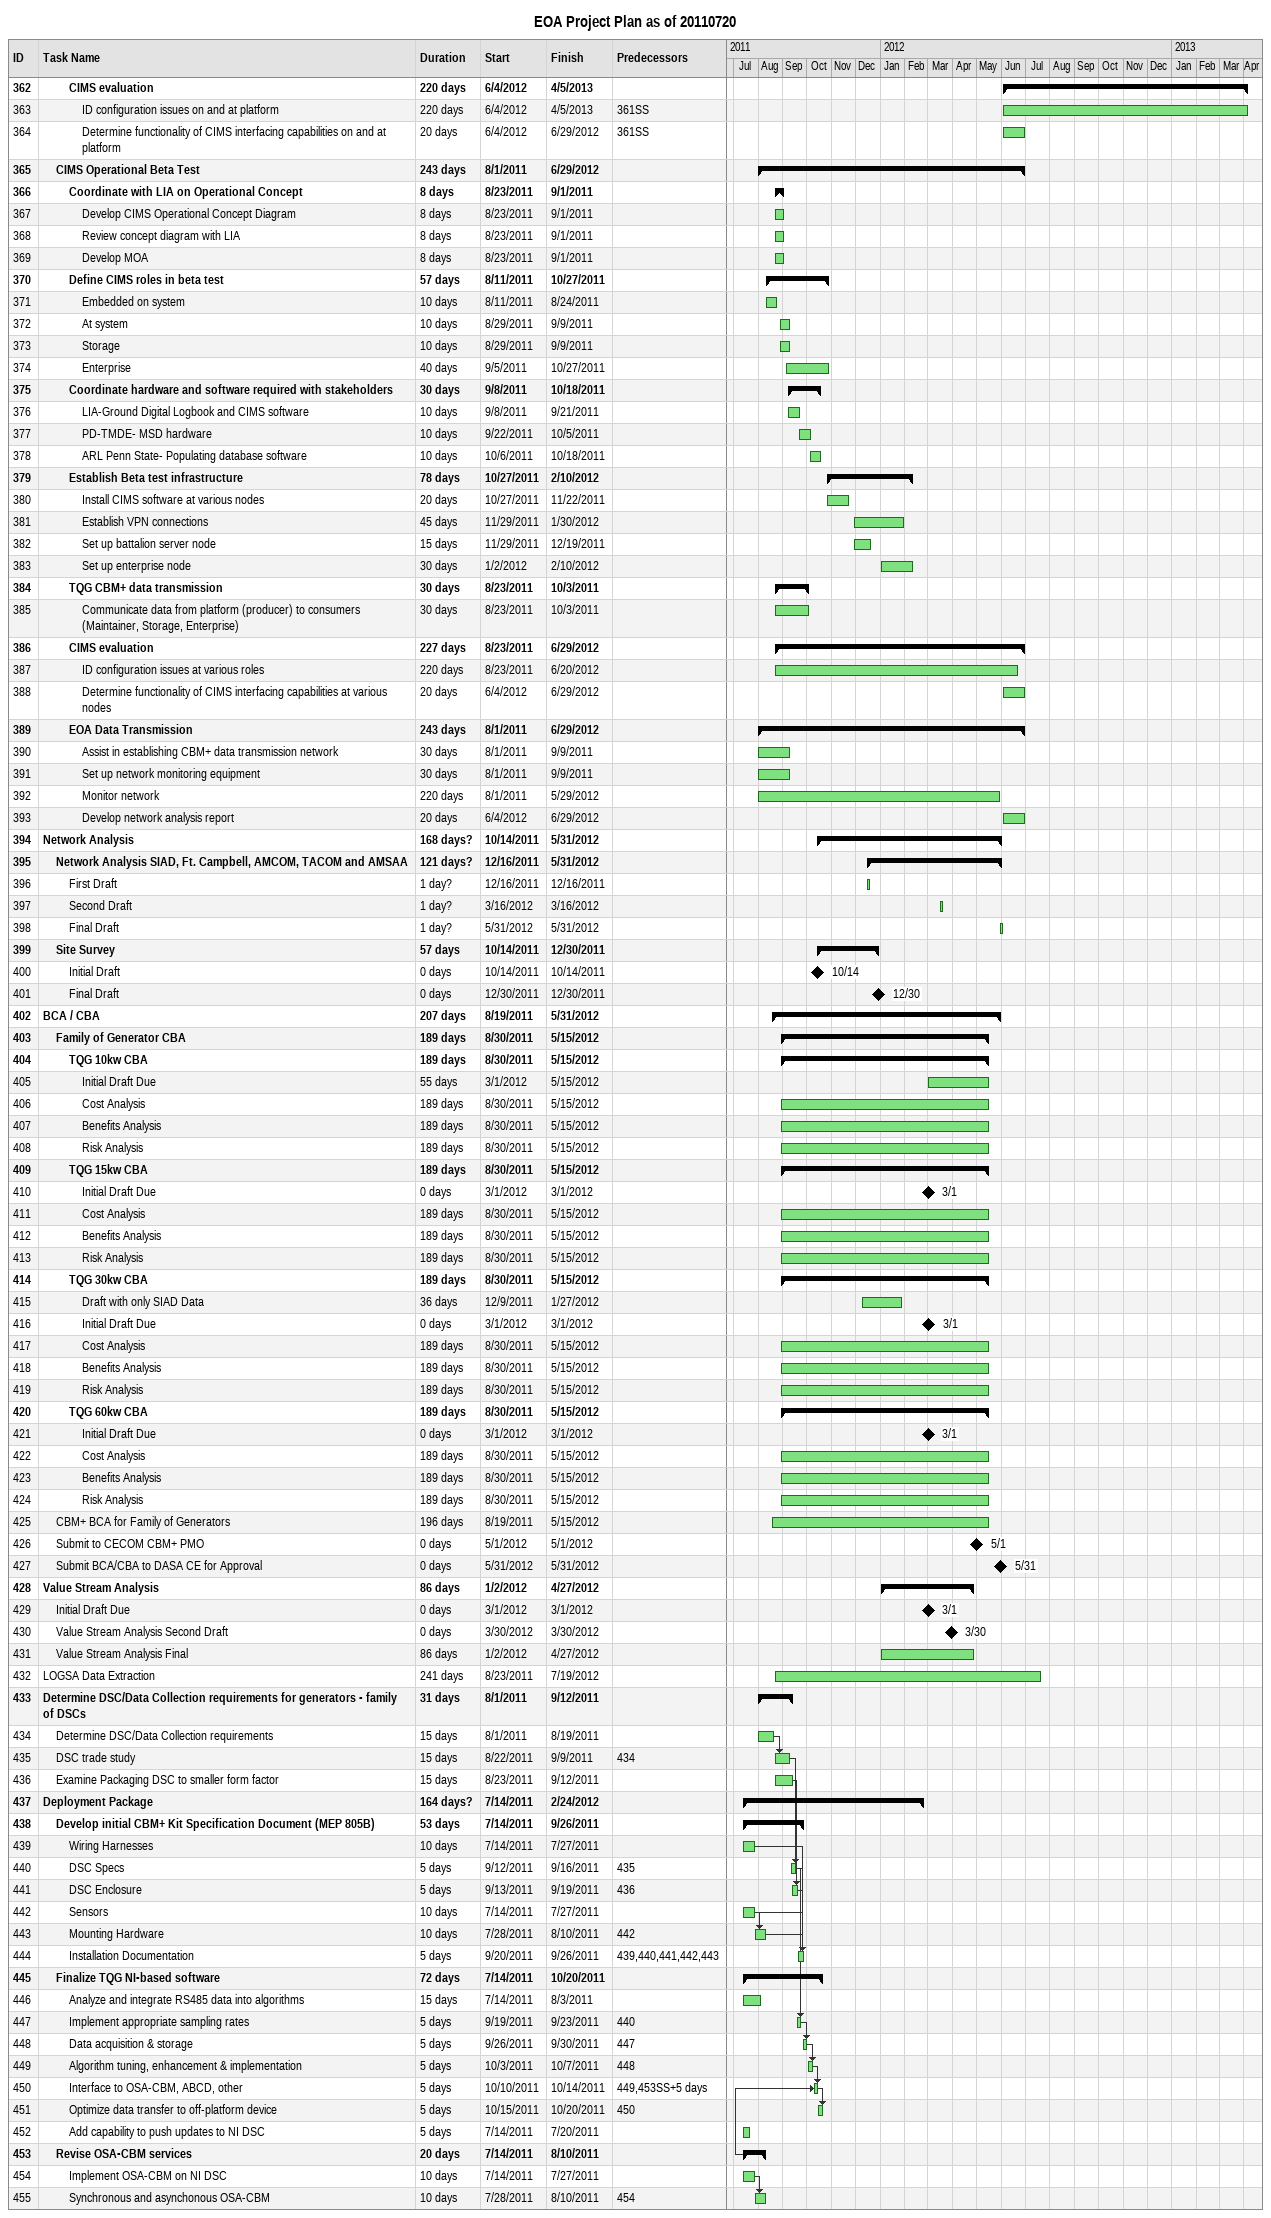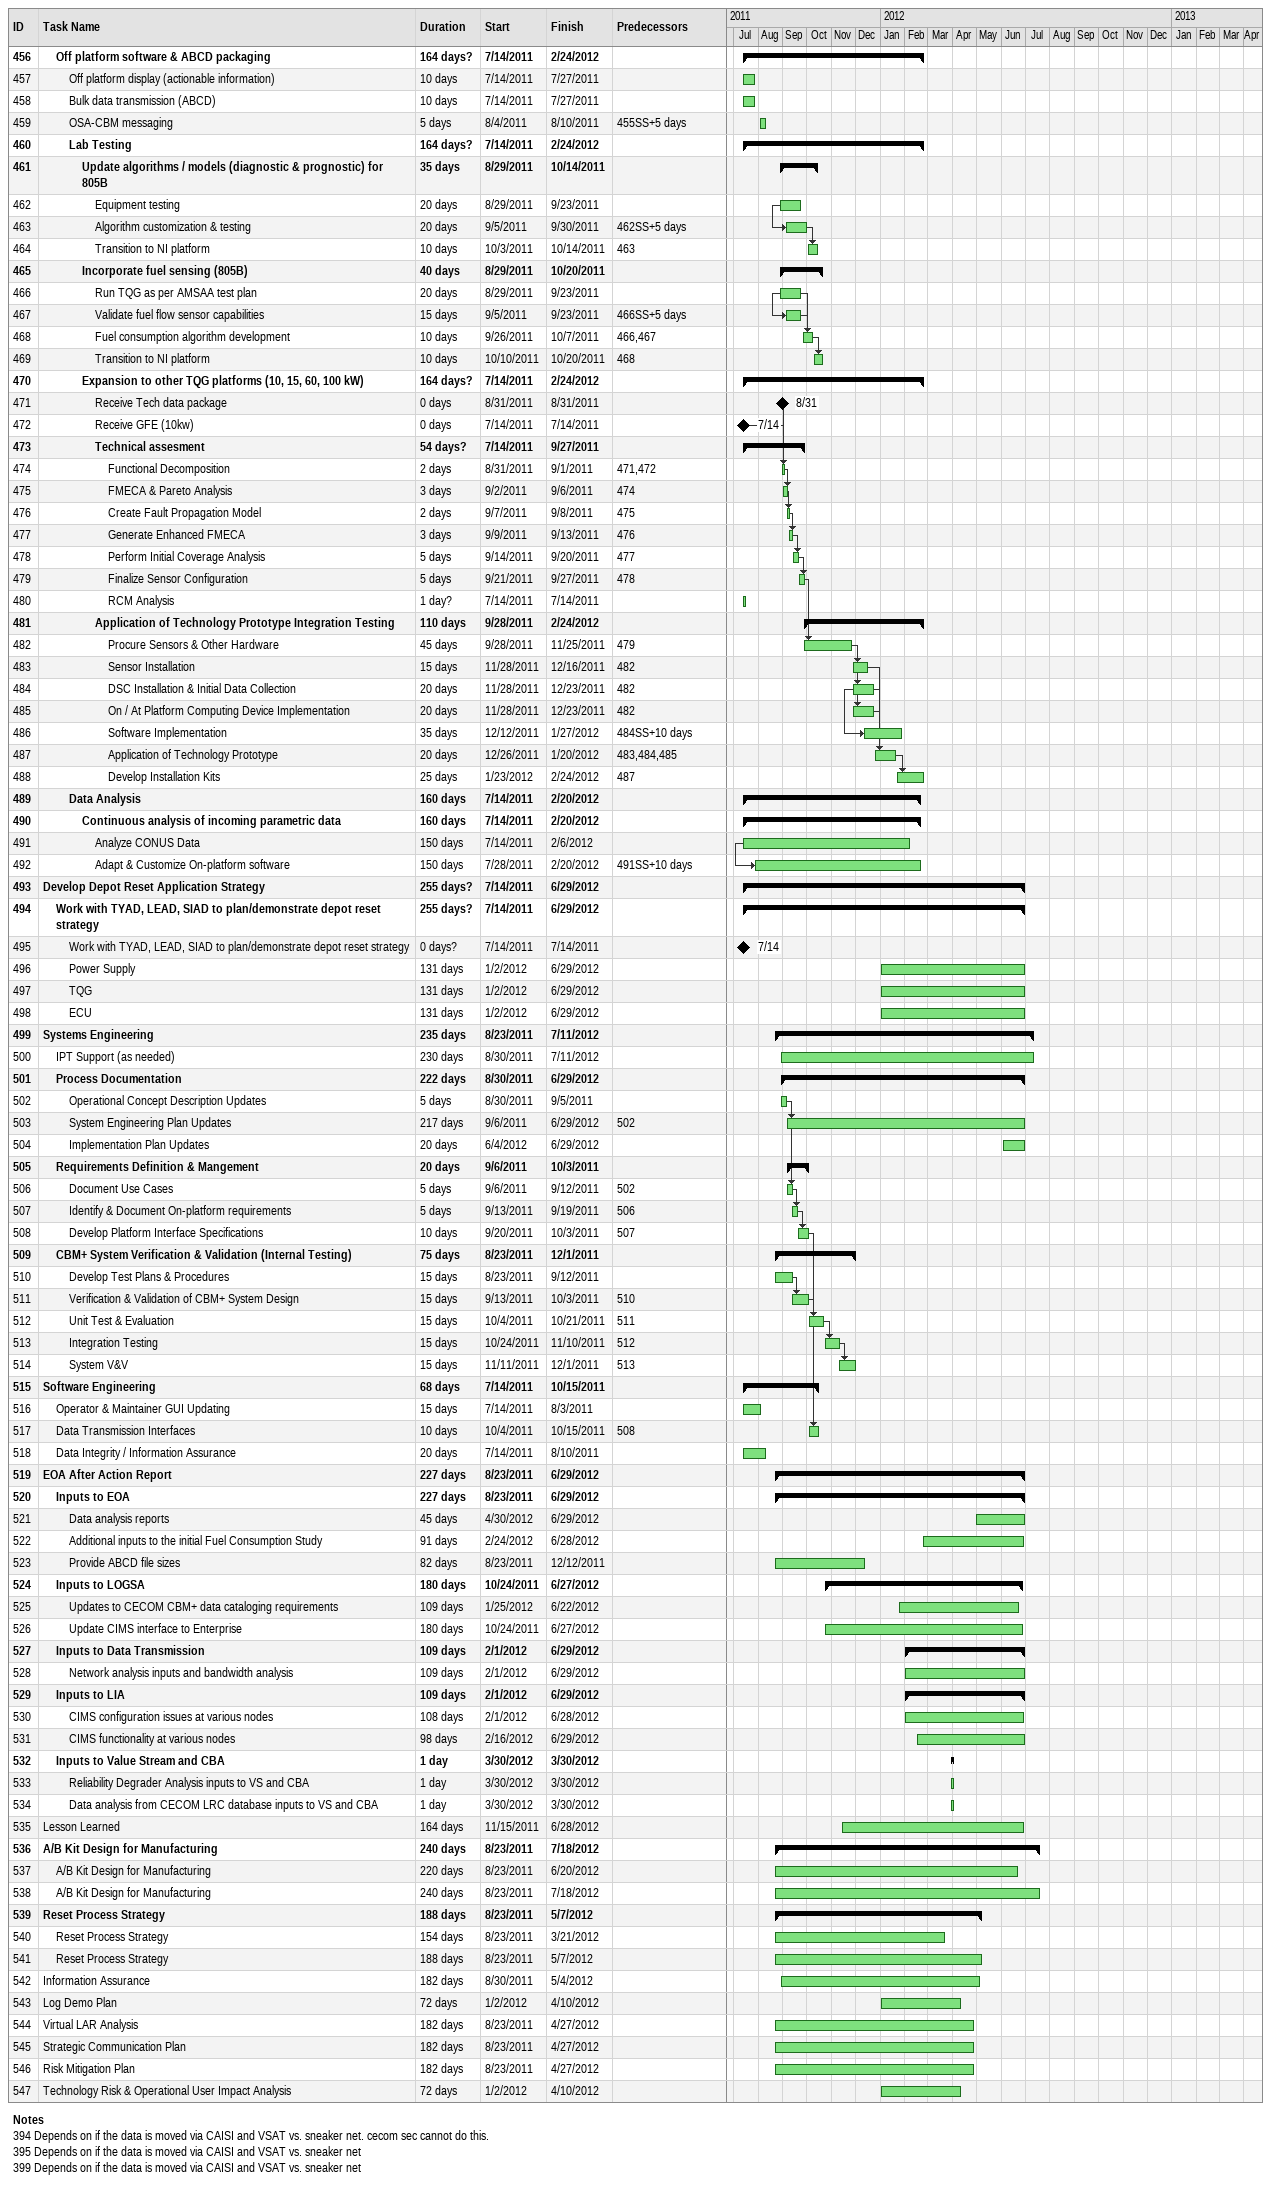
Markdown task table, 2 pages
EOA Project Plan as of 20110720

| ID | Level | Task | Duration | Start | Finish | Predecessors |
|---|---|---|---|---|---|---|
| 362 | 3 | **CIMS evaluation** | 220d | 2012-06-04 | 2013-04-05 |  |
| 363 | 4 | ID configuration issues on and at platform | 220d | 2012-06-04 | 2013-04-05 | 361SS |
| 364 | 4 | Determine functionality of CIMS interfacing capabilities on and at platform | 20d | 2012-06-04 | 2012-06-29 | 361SS |
| 365 | 2 | **CIMS Operational Beta Test** | 243d | 2011-08-01 | 2012-06-29 |  |
| 366 | 3 | **Coordinate with LIA on Operational Concept** | 8d | 2011-08-23 | 2011-09-01 |  |
| 367 | 4 | Develop CIMS Operational Concept Diagram | 8d | 2011-08-23 | 2011-09-01 |  |
| 368 | 4 | Review concept diagram with LIA | 8d | 2011-08-23 | 2011-09-01 |  |
| 369 | 4 | Develop MOA | 8d | 2011-08-23 | 2011-09-01 |  |
| 370 | 3 | **Define CIMS roles in beta test** | 57d | 2011-08-11 | 2011-10-27 |  |
| 371 | 4 | Embedded on system | 10d | 2011-08-11 | 2011-08-24 |  |
| 372 | 4 | At system | 10d | 2011-08-29 | 2011-09-09 |  |
| 373 | 4 | Storage | 10d | 2011-08-29 | 2011-09-09 |  |
| 374 | 4 | Enterprise | 40d | 2011-09-05 | 2011-10-27 |  |
| 375 | 3 | **Coordinate hardware and software required with stakeholders** | 30d | 2011-09-08 | 2011-10-18 |  |
| 376 | 4 | LIA-Ground Digital Logbook and CIMS software | 10d | 2011-09-08 | 2011-09-21 |  |
| 377 | 4 | PD-TMDE- MSD hardware | 10d | 2011-09-22 | 2011-10-05 |  |
| 378 | 4 | ARL Penn State- Populating database software | 10d | 2011-10-06 | 2011-10-18 |  |
| 379 | 3 | **Establish Beta test infrastructure** | 78d | 2011-10-27 | 2012-02-10 |  |
| 380 | 4 | Install CIMS software at various nodes | 20d | 2011-10-27 | 2011-11-22 |  |
| 381 | 4 | Establish VPN connections | 45d | 2011-11-29 | 2012-01-30 |  |
| 382 | 4 | Set up battalion server node | 15d | 2011-11-29 | 2011-12-19 |  |
| 383 | 4 | Set up enterprise node | 30d | 2012-01-02 | 2012-02-10 |  |
| 384 | 3 | **TQG CBM+ data transmission** | 30d | 2011-08-23 | 2011-10-03 |  |
| 385 | 4 | Communicate data from platform (producer) to consumers (Maintainer, Storage, Enterprise) | 30d | 2011-08-23 | 2011-10-03 |  |
| 386 | 3 | **CIMS evaluation** | 227d | 2011-08-23 | 2012-06-29 |  |
| 387 | 4 | ID configuration issues at various roles | 220d | 2011-08-23 | 2012-06-20 |  |
| 388 | 4 | Determine functionality of CIMS interfacing capabilities at various nodes | 20d | 2012-06-04 | 2012-06-29 |  |
| 389 | 3 | **EOA Data Transmission** | 243d | 2011-08-01 | 2012-06-29 |  |
| 390 | 4 | Assist in establishing CBM+ data transmission network | 30d | 2011-08-01 | 2011-09-09 |  |
| 391 | 4 | Set up network monitoring equipment | 30d | 2011-08-01 | 2011-09-09 |  |
| 392 | 4 | Monitor network | 220d | 2011-08-01 | 2012-05-29 |  |
| 393 | 4 | Develop network analysis report | 20d | 2012-06-04 | 2012-06-29 |  |
| 394 | 1 | **Network Analysis** | 168d? | 2011-10-14 | 2012-05-31 |  |
| 395 | 2 | **Network Analysis SIAD, Ft. Campbell, AMCOM, TACOM and AMSAA** | 121d? | 2011-12-16 | 2012-05-31 |  |
| 396 | 3 | First Draft | 1d? | 2011-12-16 | 2011-12-16 |  |
| 397 | 3 | Second Draft | 1d? | 2012-03-16 | 2012-03-16 |  |
| 398 | 3 | Final Draft | 1d? | 2012-05-31 | 2012-05-31 |  |
| 399 | 2 | **Site Survey** | 57d | 2011-10-14 | 2011-12-30 |  |
| 400 | 3 | Initial Draft | 0d | 2011-10-14 | 2011-10-14 |  |
| 401 | 3 | Final Draft | 0d | 2011-12-30 | 2011-12-30 |  |
| 402 | 1 | **BCA / CBA** | 207d | 2011-08-19 | 2012-05-31 |  |
| 403 | 2 | **Family of Generator CBA** | 189d | 2011-08-30 | 2012-05-15 |  |
| 404 | 3 | **TQG 10kw CBA** | 189d | 2011-08-30 | 2012-05-15 |  |
| 405 | 4 | Initial Draft Due | 55d | 2012-03-01 | 2012-05-15 |  |
| 406 | 4 | Cost Analysis | 189d | 2011-08-30 | 2012-05-15 |  |
| 407 | 4 | Benefits Analysis | 189d | 2011-08-30 | 2012-05-15 |  |
| 408 | 4 | Risk Analysis | 189d | 2011-08-30 | 2012-05-15 |  |
| 409 | 3 | **TQG 15kw CBA** | 189d | 2011-08-30 | 2012-05-15 |  |
| 410 | 4 | Initial Draft Due | 0d | 2012-03-01 | 2012-03-01 |  |
| 411 | 4 | Cost Analysis | 189d | 2011-08-30 | 2012-05-15 |  |
| 412 | 4 | Benefits Analysis | 189d | 2011-08-30 | 2012-05-15 |  |
| 413 | 4 | Risk Analysis | 189d | 2011-08-30 | 2012-05-15 |  |
| 414 | 3 | **TQG 30kw CBA** | 189d | 2011-08-30 | 2012-05-15 |  |
| 415 | 4 | Draft with only SIAD Data | 36d | 2011-12-09 | 2012-01-27 |  |
| 416 | 4 | Initial Draft Due | 0d | 2012-03-01 | 2012-03-01 |  |
| 417 | 4 | Cost Analysis | 189d | 2011-08-30 | 2012-05-15 |  |
| 418 | 4 | Benefits Analysis | 189d | 2011-08-30 | 2012-05-15 |  |
| 419 | 4 | Risk Analysis | 189d | 2011-08-30 | 2012-05-15 |  |
| 420 | 3 | **TQG 60kw CBA** | 189d | 2011-08-30 | 2012-05-15 |  |
| 421 | 4 | Initial Draft Due | 0d | 2012-03-01 | 2012-03-01 |  |
| 422 | 4 | Cost Analysis | 189d | 2011-08-30 | 2012-05-15 |  |
| 423 | 4 | Benefits Analysis | 189d | 2011-08-30 | 2012-05-15 |  |
| 424 | 4 | Risk Analysis | 189d | 2011-08-30 | 2012-05-15 |  |
| 425 | 2 | CBM+ BCA for Family of Generators | 196d | 2011-08-19 | 2012-05-15 |  |
| 426 | 2 | Submit to CECOM CBM+ PMO | 0d | 2012-05-01 | 2012-05-01 |  |
| 427 | 2 | Submit BCA/CBA to DASA CE for Approval | 0d | 2012-05-31 | 2012-05-31 |  |
| 428 | 1 | **Value Stream Analysis** | 86d | 2012-01-02 | 2012-04-27 |  |
| 429 | 2 | Initial Draft Due | 0d | 2012-03-01 | 2012-03-01 |  |
| 430 | 2 | Value Stream Analysis Second Draft | 0d | 2012-03-30 | 2012-03-30 |  |
| 431 | 2 | Value Stream Analysis Final | 86d | 2012-01-02 | 2012-04-27 |  |
| 432 | 1 | LOGSA Data Extraction | 241d | 2011-08-23 | 2012-07-19 |  |
| 433 | 1 | **Determine DSC/Data Collection requirements for generators - family of DSCs** | 31d | 2011-08-01 | 2011-09-12 |  |
| 434 | 2 | Determine DSC/Data Collection requirements | 15d | 2011-08-01 | 2011-08-19 |  |
| 435 | 2 | DSC trade study | 15d | 2011-08-22 | 2011-09-09 | 434 |
| 436 | 2 | Examine Packaging DSC to smaller form factor | 15d | 2011-08-23 | 2011-09-12 |  |
| 437 | 1 | **Deployment Package** | 164d? | 2011-07-14 | 2012-02-24 |  |
| 438 | 2 | **Develop initial CBM+ Kit Specification Document (MEP 805B)** | 53d | 2011-07-14 | 2011-09-26 |  |
| 439 | 3 | Wiring Harnesses | 10d | 2011-07-14 | 2011-07-27 |  |
| 440 | 3 | DSC Specs | 5d | 2011-09-12 | 2011-09-16 | 435 |
| 441 | 3 | DSC Enclosure | 5d | 2011-09-13 | 2011-09-19 | 436 |
| 442 | 3 | Sensors | 10d | 2011-07-14 | 2011-07-27 |  |
| 443 | 3 | Mounting Hardware | 10d | 2011-07-28 | 2011-08-10 | 442 |
| 444 | 3 | Installation Documentation | 5d | 2011-09-20 | 2011-09-26 | 439, 440, 441, 442, 443 |
| 445 | 2 | **Finalize TQG NI-based software** | 72d | 2011-07-14 | 2011-10-20 |  |
| 446 | 3 | Analyze and integrate RS485 data into algorithms | 15d | 2011-07-14 | 2011-08-03 |  |
| 447 | 3 | Implement appropriate sampling rates | 5d | 2011-09-19 | 2011-09-23 | 440 |
| 448 | 3 | Data acquisition & storage | 5d | 2011-09-26 | 2011-09-30 | 447 |
| 449 | 3 | Algorithm tuning, enhancement & implementation | 5d | 2011-10-03 | 2011-10-07 | 448 |
| 450 | 3 | Interface to OSA-CBM, ABCD, other | 5d | 2011-10-10 | 2011-10-14 | 449, 453SS+5d |
| 451 | 3 | Optimize data transfer to off-platform device | 5d | 2011-10-15 | 2011-10-20 | 450 |
| 452 | 3 | Add capability to push updates to NI DSC | 5d | 2011-07-14 | 2011-07-20 |  |
| 453 | 2 | **Revise OSA-CBM services** | 20d | 2011-07-14 | 2011-08-10 |  |
| 454 | 3 | Implement OSA-CBM on NI DSC | 10d | 2011-07-14 | 2011-07-27 |  |
| 455 | 3 | Synchronous and asynchonous OSA-CBM | 10d | 2011-07-28 | 2011-08-10 | 454 |
| 456 | 2 | **Off platform software & ABCD packaging** | 164d? | 2011-07-14 | 2012-02-24 |  |
| 457 | 3 | Off platform display (actionable information) | 10d | 2011-07-14 | 2011-07-27 |  |
| 458 | 3 | Bulk data transmission (ABCD) | 10d | 2011-07-14 | 2011-07-27 |  |
| 459 | 3 | OSA-CBM messaging | 5d | 2011-08-04 | 2011-08-10 | 455SS+5d |
| 460 | 3 | **Lab Testing** | 164d? | 2011-07-14 | 2012-02-24 |  |
| 461 | 4 | **Update algorithms / models (diagnostic & prognostic) for 805B** | 35d | 2011-08-29 | 2011-10-14 |  |
| 462 | 5 | Equipment testing | 20d | 2011-08-29 | 2011-09-23 |  |
| 463 | 5 | Algorithm customization & testing | 20d | 2011-09-05 | 2011-09-30 | 462SS+5d |
| 464 | 5 | Transition to NI platform | 10d | 2011-10-03 | 2011-10-14 | 463 |
| 465 | 4 | **Incorporate fuel sensing (805B)** | 40d | 2011-08-29 | 2011-10-20 |  |
| 466 | 5 | Run TQG as per AMSAA test plan | 20d | 2011-08-29 | 2011-09-23 |  |
| 467 | 5 | Validate fuel flow sensor capabilities | 15d | 2011-09-05 | 2011-09-23 | 466SS+5d |
| 468 | 5 | Fuel consumption algorithm development | 10d | 2011-09-26 | 2011-10-07 | 466, 467 |
| 469 | 5 | Transition to NI platform | 10d | 2011-10-10 | 2011-10-20 | 468 |
| 470 | 4 | **Expansion to other TQG platforms (10, 15, 60, 100 kW)** | 164d? | 2011-07-14 | 2012-02-24 |  |
| 471 | 5 | Receive Tech data package | 0d | 2011-08-31 | 2011-08-31 |  |
| 472 | 5 | Receive GFE (10kw) | 0d | 2011-07-14 | 2011-07-14 |  |
| 473 | 5 | **Technical assesment** | 54d? | 2011-07-14 | 2011-09-27 |  |
| 474 | 6 | Functional Decomposition | 2d | 2011-08-31 | 2011-09-01 | 471, 472 |
| 475 | 6 | FMECA & Pareto Analysis | 3d | 2011-09-02 | 2011-09-06 | 474 |
| 476 | 6 | Create Fault Propagation Model | 2d | 2011-09-07 | 2011-09-08 | 475 |
| 477 | 6 | Generate Enhanced FMECA | 3d | 2011-09-09 | 2011-09-13 | 476 |
| 478 | 6 | Perform Initial Coverage Analysis | 5d | 2011-09-14 | 2011-09-20 | 477 |
| 479 | 6 | Finalize Sensor Configuration | 5d | 2011-09-21 | 2011-09-27 | 478 |
| 480 | 6 | RCM Analysis | 1d? | 2011-07-14 | 2011-07-14 |  |
| 481 | 5 | **Application of Technology Prototype Integration Testing** | 110d | 2011-09-28 | 2012-02-24 |  |
| 482 | 6 | Procure Sensors & Other Hardware | 45d | 2011-09-28 | 2011-11-25 | 479 |
| 483 | 6 | Sensor Installation | 15d | 2011-11-28 | 2011-12-16 | 482 |
| 484 | 6 | DSC Installation & Initial Data Collection | 20d | 2011-11-28 | 2011-12-23 | 482 |
| 485 | 6 | On / At Platform Computing Device Implementation | 20d | 2011-11-28 | 2011-12-23 | 482 |
| 486 | 6 | Software Implementation | 35d | 2011-12-12 | 2012-01-27 | 484SS+10d |
| 487 | 6 | Application of Technology Prototype | 20d | 2011-12-26 | 2012-01-20 | 483, 484, 485 |
| 488 | 6 | Develop Installation Kits | 25d | 2012-01-23 | 2012-02-24 | 487 |
| 489 | 3 | **Data Analysis** | 160d | 2011-07-14 | 2012-02-20 |  |
| 490 | 4 | **Continuous analysis of incoming parametric data** | 160d | 2011-07-14 | 2012-02-20 |  |
| 491 | 5 | Analyze CONUS Data | 150d | 2011-07-14 | 2012-02-06 |  |
| 492 | 5 | Adapt & Customize On-platform software | 150d | 2011-07-28 | 2012-02-20 | 491SS+10d |
| 493 | 1 | **Develop Depot Reset Application Strategy** | 255d? | 2011-07-14 | 2012-06-29 |  |
| 494 | 2 | **Work with TYAD, LEAD, SIAD to plan/demonstrate depot reset strategy** | 255d? | 2011-07-14 | 2012-06-29 |  |
| 495 | 3 | Work with TYAD, LEAD, SIAD to plan/demonstrate depot reset strategy | 0d? | 2011-07-14 | 2011-07-14 |  |
| 496 | 3 | Power Supply | 131d | 2012-01-02 | 2012-06-29 |  |
| 497 | 3 | TQG | 131d | 2012-01-02 | 2012-06-29 |  |
| 498 | 3 | ECU | 131d | 2012-01-02 | 2012-06-29 |  |
| 499 | 1 | **Systems Engineering** | 235d | 2011-08-23 | 2012-07-11 |  |
| 500 | 2 | IPT Support (as needed) | 230d | 2011-08-30 | 2012-07-11 |  |
| 501 | 2 | **Process Documentation** | 222d | 2011-08-30 | 2012-06-29 |  |
| 502 | 3 | Operational Concept Description Updates | 5d | 2011-08-30 | 2011-09-05 |  |
| 503 | 3 | System Engineering Plan Updates | 217d | 2011-09-06 | 2012-06-29 | 502 |
| 504 | 3 | Implementation Plan Updates | 20d | 2012-06-04 | 2012-06-29 |  |
| 505 | 2 | **Requirements Definition & Mangement** | 20d | 2011-09-06 | 2011-10-03 |  |
| 506 | 3 | Document Use Cases | 5d | 2011-09-06 | 2011-09-12 | 502 |
| 507 | 3 | Identify & Document On-platform requirements | 5d | 2011-09-13 | 2011-09-19 | 506 |
| 508 | 3 | Develop Platform Interface Specifications | 10d | 2011-09-20 | 2011-10-03 | 507 |
| 509 | 2 | **CBM+ System Verification & Validation (Internal Testing)** | 75d | 2011-08-23 | 2011-12-01 |  |
| 510 | 3 | Develop Test Plans & Procedures | 15d | 2011-08-23 | 2011-09-12 |  |
| 511 | 3 | Verification & Validation of CBM+ System Design | 15d | 2011-09-13 | 2011-10-03 | 510 |
| 512 | 3 | Unit Test & Evaluation | 15d | 2011-10-04 | 2011-10-21 | 511 |
| 513 | 3 | Integration Testing | 15d | 2011-10-24 | 2011-11-10 | 512 |
| 514 | 3 | System V&V | 15d | 2011-11-11 | 2011-12-01 | 513 |
| 515 | 1 | **Software Engineering** | 68d | 2011-07-14 | 2011-10-15 |  |
| 516 | 2 | Operator & Maintainer GUI Updating | 15d | 2011-07-14 | 2011-08-03 |  |
| 517 | 2 | Data Transmission Interfaces | 10d | 2011-10-04 | 2011-10-15 | 508 |
| 518 | 2 | Data Integrity / Information Assurance | 20d | 2011-07-14 | 2011-08-10 |  |
| 519 | 1 | **EOA After Action Report** | 227d | 2011-08-23 | 2012-06-29 |  |
| 520 | 2 | **Inputs to EOA** | 227d | 2011-08-23 | 2012-06-29 |  |
| 521 | 3 | Data analysis reports | 45d | 2012-04-30 | 2012-06-29 |  |
| 522 | 3 | Additional inputs to the initial Fuel Consumption Study | 91d | 2012-02-24 | 2012-06-28 |  |
| 523 | 3 | Provide ABCD file sizes | 82d | 2011-08-23 | 2011-12-12 |  |
| 524 | 2 | **Inputs to LOGSA** | 180d | 2011-10-24 | 2012-06-27 |  |
| 525 | 3 | Updates to CECOM CBM+ data cataloging requirements | 109d | 2012-01-25 | 2012-06-22 |  |
| 526 | 3 | Update CIMS interface to Enterprise | 180d | 2011-10-24 | 2012-06-27 |  |
| 527 | 2 | **Inputs to Data Transmission** | 109d | 2012-02-01 | 2012-06-29 |  |
| 528 | 3 | Network analysis inputs and bandwidth analysis | 109d | 2012-02-01 | 2012-06-29 |  |
| 529 | 2 | **Inputs to LIA** | 109d | 2012-02-01 | 2012-06-29 |  |
| 530 | 3 | CIMS configuration issues at various nodes | 108d | 2012-02-01 | 2012-06-28 |  |
| 531 | 3 | CIMS functionality at various nodes | 98d | 2012-02-16 | 2012-06-29 |  |
| 532 | 2 | **Inputs to Value Stream and CBA** | 1d | 2012-03-30 | 2012-03-30 |  |
| 533 | 3 | Reliability Degrader Analysis inputs to VS and CBA | 1d | 2012-03-30 | 2012-03-30 |  |
| 534 | 3 | Data analysis from CECOM LRC database inputs to VS and CBA | 1d | 2012-03-30 | 2012-03-30 |  |
| 535 | 1 | Lesson Learned | 164d | 2011-11-15 | 2012-06-28 |  |
| 536 | 1 | **A/B Kit Design for Manufacturing** | 240d | 2011-08-23 | 2012-07-18 |  |
| 537 | 2 | A/B Kit Design for Manufacturing | 220d | 2011-08-23 | 2012-06-20 |  |
| 538 | 2 | A/B Kit Design for Manufacturing | 240d | 2011-08-23 | 2012-07-18 |  |
| 539 | 1 | **Reset Process Strategy** | 188d | 2011-08-23 | 2012-05-07 |  |
| 540 | 2 | Reset Process Strategy | 154d | 2011-08-23 | 2012-03-21 |  |
| 541 | 2 | Reset Process Strategy | 188d | 2011-08-23 | 2012-05-07 |  |
| 542 | 1 | Information Assurance | 182d | 2011-08-30 | 2012-05-04 |  |
| 543 | 1 | Log Demo Plan | 72d | 2012-01-02 | 2012-04-10 |  |
| 544 | 1 | Virtual LAR Analysis | 182d | 2011-08-23 | 2012-04-27 |  |
| 545 | 1 | Strategic Communication Plan | 182d | 2011-08-23 | 2012-04-27 |  |
| 546 | 1 | Risk Mitigation Plan | 182d | 2011-08-23 | 2012-04-27 |  |
| 547 | 1 | Technology Risk & Operational User Impact Analysis | 72d | 2012-01-02 | 2012-04-10 |  |

Notes
- 394: Depends on if the data is moved via CAISI and VSAT vs. sneaker net. cecom sec cannot do this.
- 395: Depends on if the data is moved via CAISI and VSAT vs. sneaker net
- 399: Depends on if the data is moved via CAISI and VSAT vs. sneaker net
